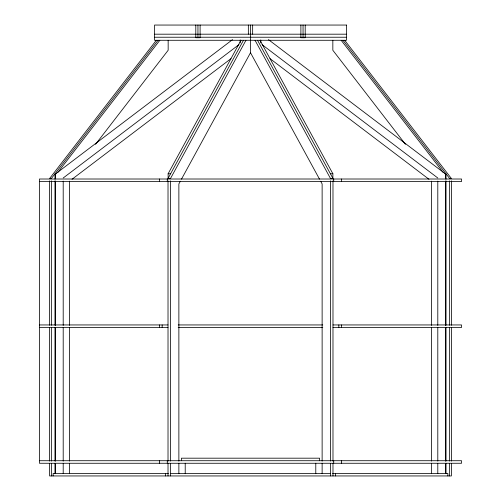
<?xml version="1.0" encoding="UTF-8"?>
<svg xmlns="http://www.w3.org/2000/svg" width="501" height="501" viewBox="0 0 501 501"><rect width="100%" height="100%" fill="white"/><g stroke="black" fill="none" stroke-linecap="round" stroke-linejoin="round"><path stroke-width="0.75" d="M168.117 178.45L168.117 173.766L240.987 40.28M243.473 40.28L168.017 178.5L170.503 178.5L245.96 40.28M180.36 181.212L178.87 183.942L178.87 461.158M181.481 179.158L250.5 52.724L250.5 25.05M156.318 40.28L49.612 178.5L51.365 178.5L158.078 40.28M57.696 172.582L159.838 40.28M95.534 144.332L168.161 50.263L168.161 40.28M232.545 39.623L55.329 174.091L55.329 178.769M63.201 177.999L238.971 44.62M72.025 179.264L230.967 58.661M154.559 34.187L346.442 34.187M154.559 37.231L346.442 37.231M56.2 173.766L55.022 173.766L55.022 179.233M168.117 173.766L170.603 173.766M330.397 173.766L332.883 173.766L332.883 178.45M444.8 173.766L445.978 173.766L445.978 179.233M39.46 181.55L461.54 181.55L461.54 179.007L39.46 179.007L39.46 463.262L461.54 463.262L461.54 460.72L39.46 460.72M39.46 324.942L168.017 324.942M178.218 324.942L322.782 324.942M332.983 324.942L461.54 324.942L461.54 327.479L332.983 327.479M39.46 327.479L168.017 327.479M178.218 327.479L322.782 327.479M168.449 473.414L53.125 473.414L53.125 475.95M170.503 473.414L330.497 473.414M332.551 473.414L447.875 473.414L447.875 475.95M268.455 39.623L445.671 174.091L445.671 178.769M262.029 44.62L437.799 177.999M270.033 58.661L428.975 179.264M344.682 40.28L451.388 178.5L449.635 178.5L342.922 40.28M341.162 40.28L443.304 172.582M405.466 144.332L332.839 50.263L332.839 40.28M260.013 40.28L332.883 173.766M257.527 40.28L332.983 178.5L330.497 178.5L255.04 40.28M250.5 52.724L319.519 179.158M320.64 181.212L322.13 183.942L322.13 461.158M451.388 180.842L451.388 325.274M451.388 327.616L451.388 461.114M451.388 463.456L451.388 475.95L49.612 475.95L49.612 463.456M449.635 180.842L449.635 325.274M449.635 327.616L449.635 461.114M449.635 463.456L449.635 475.95M445.978 180.792L445.978 325.249M445.978 327.591L445.978 461.114M445.978 463.456L445.978 473.608M445.671 181.111L445.671 325.412M445.671 327.748L445.671 461.133M445.671 463.469L445.671 473.608M437.799 181.118L437.799 325.412M437.799 327.366L437.799 461.133M437.799 463.438L437.799 473.608M431.455 181.149L431.455 325.431M431.455 327.767L431.455 461.133M431.455 463.262L431.455 473.708M341.406 179.007L341.406 181.55M341.406 324.942L341.406 327.479M341.406 460.72L341.406 463.262M338.845 324.942L338.845 327.479M335.47 473.414L335.47 475.95M333.722 179.007L333.722 181.55M333.722 460.72L333.722 463.262M332.983 180.842L332.983 461.114M332.983 463.456L332.983 475.95M330.497 180.842L330.497 461.114M330.497 463.456L330.497 475.95M322.13 463.262L322.13 473.708M319.594 460.72L319.594 458.183L181.406 458.183L181.406 460.72M315.787 463.262L315.787 473.708M305.203 25.05L305.203 37.738L300.894 37.738L300.894 25.05M303.049 25.05L303.049 37.738M260.783 39.967L260.783 42.936M252.654 25.05L252.654 34.187M248.346 25.05L248.346 34.187M240.217 39.967L240.217 42.936M200.106 25.05L200.106 37.738L195.797 37.738L195.797 25.05M197.951 25.05L197.951 37.738M185.213 463.262L185.213 473.708M178.87 463.262L178.87 473.708M170.503 180.842L170.503 461.114M170.503 463.456L170.503 475.95M168.017 180.842L168.017 461.114M168.017 463.456L168.017 475.95M167.278 179.007L167.278 181.55M167.278 460.72L167.278 463.262M165.53 473.414L165.53 475.95M162.155 324.942L162.155 327.479M159.594 179.007L159.594 181.55M159.594 324.942L159.594 327.479M159.594 460.72L159.594 463.262M69.545 181.149L69.545 325.431M69.545 327.767L69.545 461.133M69.545 463.262L69.545 473.708M63.201 181.118L63.201 325.412M63.201 327.366L63.201 461.133M63.201 463.438L63.201 473.608M55.329 181.111L55.329 325.412M55.329 327.748L55.329 461.133M55.329 463.469L55.329 473.608M55.022 180.792L55.022 325.249M55.022 327.591L55.022 461.114M55.022 463.456L55.022 473.608M51.365 180.842L51.365 325.274M51.365 327.616L51.365 461.114M51.365 463.456L51.365 475.95M49.612 180.842L49.612 325.274M49.612 327.616L49.612 461.114M346.442 25.05L154.559 25.05L154.559 40.28L346.442 40.28L346.442 25.05"/></g></svg>
